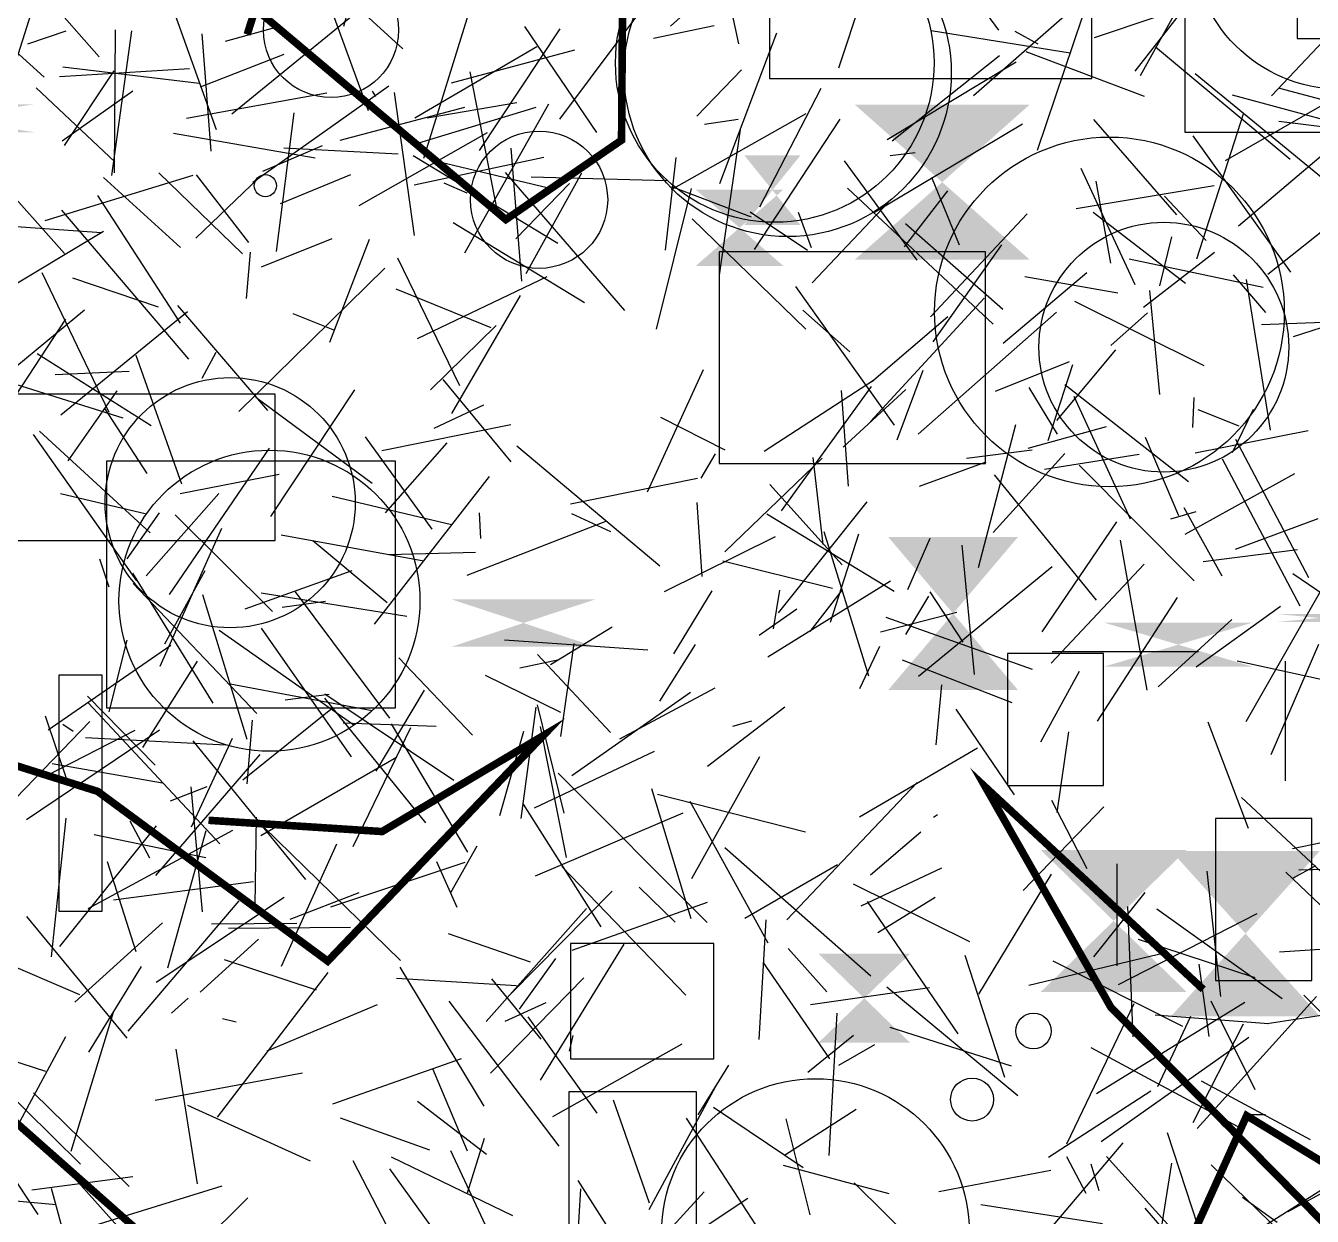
# Model space of a CAD drawing. Extents: x 39652501 to 39653363, y 39457785 to 39458687.
# Drawn here: x 39653032.5 to 39653117.5, y 39457935.8 to 39458014.5 of the extents above; entities that cross this region are included whole.
import ezdxf

# ---------------------------------------------------------------- set-up
doc = ezdxf.new("R2010")
doc.units = 0
doc.layers.get('0').update_dxf_attribs({"linetype": 'CONTINUOUS'})

msp = doc.modelspace()

# ---------------------------------------------------------------- linework, layer by layer
for p, q in [((39653089.9175, 39458023.664), (39653096.7887, 39458014.2379)), ((39653029.3962, 39458021.4354), (39653037.3279, 39458012.4846)), ((39653089.3773, 39458021.4221), (39653086.2095, 39458011.7173)), ((39653081.1833, 39458020.0249), (39653075.106, 39458014.504)), ((39653106.171, 39458011.2342), (39653111.4041, 39458020.6917)), ((39653024.243, 39458019.6787), (39653033.6792, 39458011.1269)), ((39653054.88, 39458019.6107), (39653053.4782, 39458014.4766)), ((39653078.2303, 39458019.7088), (39653079.5848, 39458013.3437)), ((39653112.1658, 39458019.6884), (39653105.8036, 39458011.5355)), ((39653057.3951, 39458013.0156), (39653052.5402, 39458017.4466)), ((39653122.2991, 39458017.801), (39653114.8411, 39458009.9068)), ((39653102.8827, 39458016.6999), (39653095.1322, 39458009.9068)), ((39653030.3647, 39458007.6208), (39653032.945, 39458015.7577)), ((39653041.9884, 39458016.2513), (39653045.0624, 39458007.6827)), ((39653046.0929, 39458008.7062), (39653055.5833, 39458016.4503)), ((39653055.1179, 39458008.8992), (39653052.4623, 39458016.2037)), ((39653067.7702, 39458008.3635), (39653073.8741, 39458016.5033)), ((39653061.836, 39458015.6273), (39653058.7733, 39458005.7676)), ((39653102.3261, 39458015.0986), (39653099.3384, 39458006.2805)), ((39653107.2481, 39458015.1202), (39653103.103, 39458013.7305)), ((39653035.1161, 39458014.1845), (39653032.5864, 39458013.3072)), ((39653038.1531, 39458004.6381), (39653039.4726, 39458014.1876)), ((39653038.3689, 39458014.2711), (39653038.3096, 39458004.8006)), ((39653049.1602, 39458014.4599), (39653045.6567, 39458013.4857)), ((39653067.7779, 39458014.3358), (39653062.4481, 39458006.2853)), ((39653065.4459, 39458014.4827), (39653070.2057, 39458007.4811)), ((39653077.9847, 39458014.5267), (39653073.9763, 39458013.7)), ((39653078.351, 39458004.1104), (39653082.1281, 39458014.0653)), ((39653092.3437, 39458014.2074), (39653101.5188, 39458012.7521)), ((39653099.4198, 39458013.3199), (39653097.887, 39458014.1621)), ((39653044.1171, 39458014.0063), (39653044.7021, 39458006.2402)), ((39653044.0185, 39458010.5003), (39653049.5622, 39458012.6495)), ((39653058.1852, 39458008.452), (39653066.2542, 39458013.155)), ((39653060.6277, 39458010.7565), (39653068.7618, 39458012.9433)), ((39653089.7584, 39458006.9202), (39653096.8627, 39458012.5727)), ((39653098.5912, 39458012.8251), (39653106.429, 39458009.8805)), ((39653116.0833, 39458005.6842), (39653107.1674, 39458013.1116)), ((39653034.7032, 39458011.1814), (39653043.2891, 39458011.6979)), ((39653034.9272, 39458011.8129), (39653043.9392, 39458010.746)), ((39653038.2857, 39458011.5483), (39653035.011, 39458006.6224)), ((39653063.6993, 39458002.0422), (39653061.8488, 39458011.4892)), ((39653076.8341, 39458008.5624), (39653079.7867, 39458011.6178)), ((39653097.952, 39458012.1297), (39653089.4203, 39458006.9815)), ((39653119.3871, 39458003.4819), (39653109.7933, 39458011.3426)), ((39653038.3496, 39458005.541), (39653033.156, 39458010.4298)), ((39653034.8618, 39458006.9341), (39653039.5432, 39458010.2219)), ((39653052.3779, 39458010.0856), (39653043.0954, 39458008.4081)), ((39653047.4737, 39458004.1875), (39653056.4645, 39458010.5617)), ((39653055.613, 39458009.848), (39653055.4035, 39458010.2137)), ((39653056.8323, 39458010.1272), (39653058.1419, 39458000.6708)), ((39653085.0325, 39458010.3737), (39653080.9794, 39458002.5435)), ((39653111.7914, 39458005.6216), (39653119.9184, 39458010.2807)), ((39653112.2297, 39458009.9607), (39653122.1797, 39458007.2925)), ((39653115.3638, 39458010.3964), (39653119.5429, 39458009.2826)), ((39653053.2449, 39458006.9577), (39653061.5034, 39458009.1452)), ((39653058.1684, 39458006.704), (39653066.2123, 39458009.1605)), ((39653058.997, 39458008.4389), (39653064.9266, 39458009.4589)), ((39653067.0377, 39458009.3533), (39653061.4695, 39457999.5035)), ((39653035.0372, 39457999.4741), (39653026.814, 39458008.6731)), ((39653050.1964, 39458008.7858), (39653049.0125, 39457999.6087)), ((39653075.1712, 39458003.7136), (39653084.0683, 39458008.7265)), ((39653079.5756, 39458008.3407), (39653077.3542, 39458007.9954)), ((39653086.3028, 39458008.3642), (39653080.6205, 39457999.7381)), ((39653103.0759, 39458008.3241), (39653108.5618, 39458002.0289)), ((39653112.9828, 39458008.7444), (39653109.888, 39457999.1105)), ((39653125.1675, 39458006.9885), (39653115.3253, 39458008.206)), ((39653051.6017, 39458005.7865), (39653042.2281, 39458007.4124)), ((39653054.5013, 39458002.6495), (39653062.9912, 39458007.4758)), ((39653079.7025, 39458007.6712), (39653078.3214, 39457998.0516)), ((39653098.3826, 39458008.0161), (39653088.595, 39458002.1776)), ((39653116.1092, 39457998.2471), (39653109.652, 39458007.2513)), ((39653052.065, 39458006.5926), (39653048.1133, 39458004.9042)), ((39653057.1005, 39458006.0346), (39653049.5191, 39458006.4351)), ((39653065.2613, 39457997.6431), (39653064.572, 39458006.4303)), ((39653112.6517, 39458001.2984), (39653119.4071, 39458007.0133)), ((39653058.0814, 39458005.9557), (39653067.652, 39458000.1586)), ((39653066.7316, 39458005.8154), (39653058.1504, 39458003.9873)), ((39653067.4049, 39458003.7141), (39653059.2761, 39458005.6462)), ((39653075.4524, 39458005.8237), (39653074.7382, 39457999.6952)), ((39653091.4036, 39457999.0431), (39653086.603, 39458005.608)), ((39653091.269, 39458006.1419), (39653089.6248, 39458005.9381)), ((39653046.8037, 39457999.4453), (39653041.2606, 39458004.8041)), ((39653047.2089, 39458000.1966), (39653043.7528, 39458004.6819)), ((39653072.0832, 39457995.7061), (39653064.1786, 39458004.8392)), ((39653065.5444, 39457998.146), (39653069.2447, 39458004.8025)), ((39653105.8279, 39457997.4018), (39653102.26, 39458005.1001)), ((39653033.753, 39458001.6652), (39653043.5322, 39458004.648)), ((39653042.704, 39457999.8717), (39653037.6058, 39458004.503)), ((39653043.7008, 39458000.4842), (39653047.8947, 39458004.494)), ((39653053.9452, 39458004.6769), (39653049.2811, 39458002.755)), ((39653060.1038, 39458004.1536), (39653061.6282, 39458003.478)), ((39653068.4224, 39458004.1002), (39653064.8687, 39458000.4554)), ((39653065.8876, 39458004.5373), (39653074.851, 39458004.2932)), ((39653075.1573, 39458003.8952), (39653080.4276, 39458001.896)), ((39653092.349, 39458004.5165), (39653094.1871, 39458000.04)), ((39653101.9118, 39458002.4495), (39653111.0463, 39458003.9713)), ((39653103.2335, 39458004.2603), (39653104.1864, 39457998.8428)), ((39653042.6978, 39457994.8641), (39653037.2323, 39458003.303)), ((39653076.4631, 39458003.7743), (39653074.1553, 39457994.4831)), ((39653086.8007, 39458003.8015), (39653096.425, 39457994.8113)), ((39653090.5808, 39457999.9271), (39653093.4347, 39458003.6207)), ((39653110.5269, 39458000.3288), (39653107.7729, 39458003.2627)), ((39653034.8339, 39458002.3366), (39653043.2365, 39457992.4937)), ((39653084.1535, 39457999.6742), (39653080.3704, 39458002.211)), ((39653083.5493, 39458002.1994), (39653084.3898, 39457999.8662)), ((39653089.4941, 39458002.8375), (39653084.4658, 39457997.548)), ((39653109.1456, 39457997.4983), (39653103.0392, 39458002.1952)), ((39653114.6035, 39457998.1076), (39653120.0375, 39458002.4366)), ((39653027.7016, 39458001.5619), (39653037.478, 39458000.8731)), ((39653069.4052, 39457996.2131), (39653060.7228, 39458001.4981)), ((39653084.0444, 39457994.4671), (39653076.5368, 39458001.7585)), ((39653097.0701, 39457995.7801), (39653090.6413, 39458001.4345)), ((39653098.6864, 39458002.0916), (39653092.2899, 39457995.2838)), ((39653037.5946, 39458000.9236), (39653027.9072, 39457995.1074)), ((39653052.6946, 39458000.4426), (39653048.0326, 39457998.5842)), ((39653107.4452, 39457997.3288), (39653108.2566, 39458000.5753)), ((39653052.5745, 39457993.6262), (39653055.1906, 39458000.4147)), ((39653096.9893, 39458000.0394), (39653092.4544, 39457993.6326)), ((39653047.3031, 39457999.568), (39653047.0345, 39457996.5097)), ((39653061.1612, 39457990.7202), (39653057.0647, 39457999.1732)), ((39653105.4227, 39457999.1309), (39653114.2804, 39457997.2559)), ((39653106.3681, 39457995.9231), (39653111.0703, 39457999.5701)), ((39653033.5242, 39457998.2311), (39653037.9655, 39457988.9988)), ((39653056.1983, 39457998.5008), (39653046.5452, 39457989.0429)), ((39653066.9156, 39457997.9433), (39653058.3432, 39457993.8464)), ((39653102.6289, 39457998.1962), (39653097.097, 39457993.5251)), ((39653104.6878, 39457996.8591), (39653098.533, 39457997.9302)), ((39653112.2984, 39457998.0748), (39653114.4471, 39457995.5832)), ((39653041.2377, 39457995.9258), (39653035.5708, 39457997.8539)), ((39653056.9457, 39457997.1459), (39653063.2201, 39457994.5833)), ((39653083.3542, 39457997.3006), (39653089.8818, 39457988.1387)), ((39653107.4567, 39457990.1652), (39653106.7857, 39457997.0295)), ((39653113.1573, 39457997.7475), (39653114.7604, 39457987.8011)), ((39653065.1494, 39457996.7073), (39653060.6188, 39457988.8979)), ((39653088.3295, 39457988.3737), (39653095.8414, 39457996.5175)), ((39653101.8075, 39457996.3245), (39653110.3604, 39457992.0694)), ((39653123.7362, 39457996.3419), (39653116.268, 39457993.9764)), ((39653026.922, 39457987.9839), (39653036.3569, 39457995.7573)), ((39653043.1678, 39457995.6253), (39653034.7806, 39457988.7825)), ((39653048.4748, 39457989.0919), (39653042.5106, 39457996.0463)), ((39653050.1296, 39457995.5011), (39653052.8781, 39457994.4016)), ((39653083.843, 39457995.7222), (39653086.9621, 39457992.9825)), ((39653091.4834, 39457987.5264), (39653100.6225, 39457995.5988)), ((39653106.6363, 39457995.551), (39653104.2165, 39457993.3849)), ((39653030.5766, 39457988.2241), (39653035.1126, 39457995.1263)), ((39653063.5753, 39457994.7199), (39653059.2324, 39457990.4624)), ((39653088.3872, 39457991.0007), (39653093.4323, 39457995.3101)), ((39653123.9308, 39457995.1317), (39653114.1798, 39457994.7647)), ((39653040.7657, 39457988.0907), (39653033.2257, 39457992.8531)), ((39653045.0326, 39457992.9264), (39653044.107, 39457991.2208)), ((39653104.5321, 39457993.1147), (39653100.6297, 39457988.4356)), ((39653042.7795, 39457984.2204), (39653039.7673, 39457992.7309)), ((39653101.4518, 39457992.3197), (39653096.5703, 39457990.3472)), ((39653101.6801, 39457992.1251), (39653100.0533, 39457987.0908)), ((39653039.2989, 39457991.6776), (39653034.4137, 39457991.4499)), ((39653060.0356, 39457991.1444), (39653064.5495, 39457985.7057)), ((39653073.5746, 39457983.7173), (39653077.2745, 39457991.8001)), ((39653088.5944, 39457991.1244), (39653081.2968, 39457986.3805)), ((39653091.7794, 39457991.7517), (39653090.0753, 39457987.1418)), ((39653038.9124, 39457988.5867), (39653031.4535, 39457990.9364)), ((39653035.2583, 39457985.7744), (39653038.5, 39457990.3888)), ((39653048.6738, 39457982.0948), (39653054.2301, 39457990.4629)), ((39653082.4319, 39457982.4606), (39653088.3811, 39457990.6823)), ((39653086.8713, 39457984.1075), (39653086.4137, 39457990.4213)), ((39653086.5267, 39457986.6727), (39653090.6572, 39457990.4833)), ((39653098.7854, 39457990.6238), (39653100.6689, 39457987.5276)), ((39653109.357, 39457984.3943), (39653101.1735, 39457990.7929)), ((39653047.6779, 39457989.9799), (39653055.3648, 39457984.2998)), ((39653059.481, 39457987.9357), (39653062.7585, 39457989.4828)), ((39653105.5063, 39457981.9192), (39653101.7928, 39457990.0199)), ((39653109.7045, 39457989.9595), (39653109.6127, 39457987.979)), ((39653040.4966, 39457984.9259), (39653037.6811, 39457989.2777)), ((39653078.7095, 39457986.4817), (39653074.4497, 39457988.6318)), ((39653109.9684, 39457989.1733), (39653112.6696, 39457988.0814)), ((39653112.2691, 39457986.3117), (39653113.6583, 39457989.1888)), ((39653040.6989, 39457981.0069), (39653033.3728, 39457987.7302)), ((39653064.5318, 39457988.1608), (39653056.0056, 39457986.4262)), ((39653097.9217, 39457988.1485), (39653095.439, 39457978.7086)), ((39653103.916, 39457988.0134), (39653098.7296, 39457986.5796)), ((39653109.7886, 39457986.2979), (39653117.2592, 39457987.7832)), ((39653039.8064, 39457977.8382), (39653032.9756, 39457987.5233)), ((39653059.3406, 39457981.254), (39653054.9275, 39457987.3502)), ((39653060.3042, 39457986.9599), (39653056.2415, 39457982.3251)), ((39653108.713, 39457982.1365), (39653106.5046, 39457987.3096)), ((39653117.306, 39457978.0372), (39653112.4706, 39457987.1839)), ((39653041.9735, 39457976.9311), (39653048.5905, 39457986.6036)), ((39653064.9417, 39457986.754), (39653074.3891, 39457978.8378)), ((39653077.1153, 39457984.629), (39653078.0743, 39457986.2331)), ((39653084.5173, 39457985.9964), (39653085.1796, 39457980.2505)), ((39653099.0214, 39457986.4802), (39653094.6754, 39457985.9186)), ((39653101.1784, 39457986.2606), (39653096.424, 39457981.0257)), ((39653099.8331, 39457985.227), (39653106.0916, 39457986.2057)), ((39653085.1344, 39457985.9534), (39653078.6839, 39457979.7494)), ((39653091.5598, 39457984.0932), (39653095.9766, 39457985.7052)), ((39653109.729, 39457977.8372), (39653102.1278, 39457985.4862)), ((39653116.7249, 39457976.1565), (39653111.5987, 39457985.882)), ((39653042.6853, 39457983.6088), (39653049.2292, 39457984.8863)), ((39653055.5293, 39457974.9726), (39653063.1263, 39457984.7429)), ((39653068.4877, 39457982.9355), (39653076.8824, 39457984.6261)), ((39653096.5039, 39457984.8531), (39653103.2455, 39457976.5554)), ((39653116.3673, 39457984.9206), (39653109.1125, 39457980.9078)), ((39653040.4586, 39457982.256), (39653034.7644, 39457983.5932)), ((39653040.4216, 39457978.1624), (39653045.2209, 39457983.6019)), ((39653086.4571, 39457978.8994), (39653081.6594, 39457984.2131)), ((39653060.6248, 39457981.5432), (39653052.722, 39457983.409)), ((39653076.838, 39457983.0247), (39653077.1788, 39457978.1217)), ((39653088.0912, 39457983.0548), (39653082.2106, 39457975.7166)), ((39653109.0413, 39457982.6922), (39653111.5591, 39457978.1754)), ((39653041.2958, 39457982.3388), (39653039.1445, 39457979.2827)), ((39653048.7781, 39457975.8182), (39653042.3529, 39457982.1965)), ((39653070.8639, 39457981.785), (39653061.6208, 39457978.197)), ((39653062.5516, 39457980.6451), (39653062.4722, 39457982.3354)), ((39653068.543, 39457982.3009), (39653071.1306, 39457981.0929)), ((39653089.8819, 39457977.1292), (39653081.4753, 39457982.2396)), ((39653104.5917, 39457981.7327), (39653099.6603, 39457974.4634)), ((39653109.8415, 39457982.4018), (39653108.1646, 39457981.9242)), ((39653117.9024, 39457981.9412), (39653112.4401, 39457979.915)), ((39653041.3554, 39457972.197), (39653045.4314, 39457981.3273)), ((39653058.7802, 39457979.1468), (39653049.3593, 39457980.8666)), ((39653088.2099, 39457971.5441), (39653085.2637, 39457981.0684)), ((39653085.6717, 39457975.1042), (39653087.5553, 39457980.9544)), ((39653056.3531, 39457976.3853), (39653051.4367, 39457980.4739)), ((39653082.0123, 39457980.7425), (39653074.6771, 39457977.1022)), ((39653090.7903, 39457977.2688), (39653092.2596, 39457980.6635)), ((39653094.3594, 39457980.2059), (39653095.1682, 39457971.6463)), ((39653104.8253, 39457980.5284), (39653106.6057, 39457970.6127)), ((39653037.9709, 39457977.4183), (39653037.3623, 39457979.2775)), ((39653056.4728, 39457979.573), (39653062.195, 39457979.7378)), ((39653110.3197, 39457979.1222), (39653116.5513, 39457979.9062)), ((39653039.518, 39457978.345), (39653044.8406, 39457969.7454)), ((39653041.6659, 39457973.6686), (39653044.3271, 39457978.5222)), ((39653054.0303, 39457978.5086), (39653046.9437, 39457975.9664)), ((39653078.5595, 39457979.1554), (39653085.8109, 39457977.3643)), ((39653091.5021, 39457971.5449), (39653100.3353, 39457978.7779)), ((39653106.4181, 39457978.9359), (39653100.2679, 39457972.3956)), ((39653116.2395, 39457978.3326), (39653123.978, 39457973.0405)), ((39653039.567, 39457977.6636), (39653047.7405, 39457969.0796)), ((39653081.5278, 39457972.8137), (39653089.6356, 39457977.8362)), ((39653113.1544, 39457968.5342), (39653118.7206, 39457978.2668)), ((39653044.1617, 39457976.9459), (39653047.0801, 39457967.3739)), ((39653048.0379, 39457977.0364), (39653057.6558, 39457975.4988)), ((39653050.2714, 39457977.1041), (39653056.5273, 39457968.7628)), ((39653075.3255, 39457973.0087), (39653077.8509, 39457977.1846)), ((39653081.9013, 39457974.6624), (39653082.3282, 39457977.2125)), ((39653086.4527, 39457977.2452), (39653084.314, 39457974.4839)), ((39653092.1562, 39457976.8357), (39653090.6394, 39457974.2849)), ((39653094.4579, 39457973.7905), (39653092.2576, 39457977.1023)), ((39653108.6049, 39457976.7458), (39653103.3006, 39457968.5671)), ((39653049.4259, 39457976.1015), (39653052.2836, 39457976.5035)), ((39653080.9554, 39457974.2415), (39653083.4546, 39457975.9928)), ((39653115.4263, 39457976.1407), (39653109.8487, 39457972.1377)), ((39653094.0321, 39457975.7461), (39653088.9743, 39457974.44)), ((39653099.0324, 39457971.9674), (39653089.352, 39457975.4167)), ((39653112.223, 39457975.2809), (39653107.3402, 39457970.8335)), ((39653045.2455, 39457974.5862), (39653054.1605, 39457968.3163)), ((39653054.0038, 39457966.1948), (39653048.0435, 39457974.7023)), ((39653071.2513, 39457974.7709), (39653067.1601, 39457972.286)), ((39653033.9424, 39457967.9801), (39653042.0614, 39457973.5762)), ((39653039.1451, 39457973.9242), (39653037.9501, 39457969.1905)), ((39653073.5904, 39457973.2473), (39653064.1239, 39457973.9161)), ((39653068.705, 39457973.6906), (39653067.8191, 39457967.5518)), ((39653074.3873, 39457969.8789), (39653076.7572, 39457973.629)), ((39653088.9269, 39457973.4916), (39653087.5959, 39457970.7063)), ((39653114.8087, 39457966.3541), (39653117.9792, 39457973.6492)), ((39653043.7888, 39457972.525), (39653040.1896, 39457966.8189)), ((39653057.1384, 39457972.7396), (39653062.0031, 39457967.6316)), ((39653067.7365, 39457972.6231), (39653065.1264, 39457972.0768)), ((39653071.1383, 39457967.8178), (39653066.2958, 39457972.9593)), ((39653090.425, 39457972.6195), (39653097.6616, 39457969.8064)), ((39653100.3378, 39457973.1785), (39653110.0212, 39457973.1656)), ((39653120.4218, 39457970.7995), (39653112.5661, 39457972.5301)), ((39653115.7723, 39457964.619), (39653115.7553, 39457972.5231)), ((39653062.8328, 39457971.5938), (39653067.8354, 39457969.1527)), ((39653102.1305, 39457971.8464), (39653099.5702, 39457967.1762)), ((39653045.9914, 39457971.0263), (39653055.3784, 39457969.258)), ((39653071.7444, 39457967.4057), (39653078.048, 39457970.758)), ((39653092.6753, 39457966.9942), (39653093.0372, 39457970.9639)), ((39653036.5411, 39457970.2168), (39653041.0182, 39457965.6636)), ((39653049.6268, 39457969.9774), (39653052.5184, 39457970.3571)), ((39653058.9292, 39457961.8533), (39653052.2426, 39457970.0873)), ((39653052.2481, 39457970.3803), (39653060.7817, 39457964.6662)), ((39653058.8119, 39457970.6083), (39653055.6211, 39457965.267)), ((39653076.4232, 39457970.4674), (39653068.572, 39457964.9575)), ((39653045.2936, 39457960.4465), (39653036.6115, 39457969.7552)), ((39653046.8234, 39457964.6777), (39653052.7583, 39457969.4409)), ((39653066.2009, 39457969.4934), (39653065.2025, 39457962.1304)), ((39653068.0753, 39457962.4782), (39653066.3116, 39457969.6362)), ((39653082.6491, 39457969.4952), (39653077.5489, 39457965.5576)), ((39653097.8549, 39457963.7023), (39653093.9979, 39457969.3501)), ((39653030.5506, 39457962.1766), (39653036.7079, 39457968.5322)), ((39653035.2924, 39457964.3752), (39653033.7725, 39457968.8963)), ((39653034.9079, 39457968.3582), (39653035.6092, 39457967.904)), ((39653047.4391, 39457968.6307), (39653047.0873, 39457964.425)), ((39653059.5972, 39457968.2028), (39653053.4437, 39457968.4416)), ((39653054.1192, 39457960.2872), (39653057.9186, 39457968.1361)), ((39653056.6222, 39457968.3886), (39653061.6746, 39457959.8978)), ((39653068.2205, 39457959.5609), (39653066.4961, 39457968.2016)), ((39653080.4527, 39457968.5605), (39653079.1958, 39457968.2175)), ((39653110.635, 39457968.5144), (39653113.2879, 39457961.5002)), ((39653032.5058, 39457962.0637), (39653041.3106, 39457967.9914)), ((39653033.8607, 39457964.982), (39653039.7072, 39457967.9631)), ((39653036.406, 39457967.4861), (39653045.6749, 39457967.004)), ((39653046.1207, 39457967.4175), (39653043.4068, 39457961.5558)), ((39653050.9812, 39457958.1054), (39653043.5246, 39457967.2718)), ((39653063.8099, 39457962.3279), (39653065.3997, 39457967.9011)), ((39653100.6727, 39457962.5278), (39653101.432, 39457967.8677)), ((39653074.0086, 39457966.5595), (39653066.0895, 39457962.8133)), ((39653095.4037, 39457966.7705), (39653087.5934, 39457962.2211)), ((39653034.2202, 39457965.7721), (39653041.5028, 39457964.4922)), ((39653047.9509, 39457966.3668), (39653041.0451, 39457958.3623)), ((39653048.0115, 39457961.002), (39653056.9867, 39457966.1843)), ((39653080.978, 39457966.2068), (39653076.4795, 39457958.1302)), ((39653077.5224, 39457955.2491), (39653067.6743, 39457965.1273)), ((39653044.4491, 39457964.2209), (39653042.0226, 39457963.2734)), ((39653044.1612, 39457955.9548), (39653043.4082, 39457964.2327)), ((39653076.4756, 39457955.5016), (39653073.8559, 39457964.092)), ((39653091.4026, 39457964.502), (39653082.797, 39457955.4266)), ((39653065.345, 39457963.0691), (39653070.4963, 39457954.9587)), ((39653074.2311, 39457963.7459), (39653084.0264, 39457961.2457)), ((39653081.549, 39457953.8929), (39653076.4095, 39457963.2569)), ((39653100.2983, 39457963.343), (39653102.6224, 39457958.8148)), ((39653112.8559, 39457963.5277), (39653120.4377, 39457956.4316)), ((39653047.6265, 39457956.3956), (39653047.7146, 39457962.2191)), ((39653075.9065, 39457962.4877), (39653066.1598, 39457958.3182)), ((39653092.7579, 39457962.3677), (39653092.4831, 39457962.1861)), ((39653103.7617, 39457962.9107), (39653098.4134, 39457957.3641)), ((39653034.1572, 39457952.9933), (39653035.1428, 39457962.1425)), ((39653041.0795, 39457961.6361), (39653034.686, 39457953.6632)), ((39653036.6016, 39457956.1709), (39653046.1658, 39457961.3678)), ((39653039.344, 39457961.9665), (39653040.6443, 39457959.5397)), ((39653041.8495, 39457952.2465), (39653044.3859, 39457961.3411)), ((39653048.1903, 39457961.5807), (39653057.255, 39457952.7387)), ((39653116.2308, 39457960.1421), (39653122.2114, 39457961.3801)), ((39653044.3828, 39457959.5257), (39653036.9971, 39457961.0392)), ((39653091.6535, 39457961.2334), (39653088.3301, 39457958.375)), ((39653053.008, 39457960.438), (39653049.3589, 39457952.3541)), ((39653060.5638, 39457957.2358), (39653062.3144, 39457960.328)), ((39653078.6912, 39457960.2057), (39653088.3375, 39457951.7355)), ((39653039.766, 39457953.3042), (39653037.8717, 39457959.2605)), ((39653052.6336, 39457956.2925), (39653061.5241, 39457959.234)), ((39653059.6309, 39457959.2971), (39653060.9645, 39457956.2623)), ((39653067.9119, 39457958.9623), (39653076.1157, 39457950.4438)), ((39653080.0144, 39457955.5402), (39653086.1404, 39457959.088)), ((39653087.7114, 39457956.3558), (39653093.0437, 39457958.871)), ((39653104.635, 39457952.3887), (39653104.6318, 39457959.1329)), ((39653117.7433, 39457958.9967), (39653116.2326, 39457958.1657)), ((39653116.6538, 39457958.7373), (39653123.6062, 39457958.9121)), ((39653047.5145, 39457957.9401), (39653038.274, 39457956.7203)), ((39653095.4758, 39457950.5216), (39653100.2953, 39457958.4468)), ((39653111.4833, 39457950.3638), (39653110.5755, 39457958.6375)), ((39653125.6519, 39457949.1885), (39653115.7829, 39457958.58)), ((39653054.4859, 39457957.2202), (39653049.923, 39457955.4574)), ((39653064.5404, 39457950.5438), (39653071.2386, 39457957.3292)), ((39653073.0166, 39457957.5881), (39653075.4104, 39457955.2719)), ((39653094.8928, 39457953.9688), (39653087.1895, 39457957.7921)), ((39653103.0994, 39457952.9794), (39653106.4768, 39457957.237)), ((39653046.56, 39457956.691), (39653039.222, 39457948.0757)), ((39653041.0882, 39457951.3027), (39653049.5577, 39457956.9365)), ((39653068.5968, 39457953.4179), (39653077.5395, 39457956.6074)), ((39653088.106, 39457956.6461), (39653094.0985, 39457947.9037)), ((39653088.8116, 39457954.5958), (39653092.5949, 39457956.936)), ((39653105.3222, 39457956.3067), (39653105.6798, 39457947.7064)), ((39653039.1724, 39457947.6093), (39653032.5344, 39457955.6429)), ((39653069.5499, 39457956.1825), (39653062.9035, 39457948.7036)), ((39653081.411, 39457955.4334), (39653080.9465, 39457947.5175)), ((39653113.8768, 39457955.8302), (39653104.6958, 39457951.1253)), ((39653115.5555, 39457950.2089), (39653107.2636, 39457956.1327)), ((39653041.4962, 39457955.2237), (39653035.7074, 39457949.9952)), ((39653044.7433, 39457955.1716), (39653050.3971, 39457955.211)), ((39653045.8746, 39457954.8862), (39653053.9457, 39457954.9561)), ((39653065.8477, 39457952.6279), (39653060.4232, 39457954.5152)), ((39653044.0007, 39457950.648), (39653047.8446, 39457954.1539)), ((39653066.5119, 39457944.8297), (39653072.0306, 39457953.8269)), ((39653113.7561, 39457951.5859), (39653106.0517, 39457954.1344)), ((39653120.8298, 39457953.6377), (39653115.3587, 39457953.3027)), ((39653036.047, 39457950.4819), (39653029.8621, 39457953.1113)), ((39653051.6949, 39457950.7741), (39653045.603, 39457952.7896)), ((39653065.1171, 39457949.53), (39653067.5087, 39457952.885)), ((39653082.8755, 39457953.5456), (39653085.441, 39457950.6622)), ((39653097.206, 39457945.0001), (39653094.5931, 39457953.0805)), ((39653098.7844, 39457951.122), (39653107.8377, 39457953.2789)), ((39653040.0957, 39457952.3444), (39653036.6142, 39457946.6747)), ((39653052.4356, 39457951.9444), (39653045.1275, 39457942.3761)), ((39653062.7741, 39457943.1069), (39653057.2327, 39457952.2966)), ((39653085.628, 39457946.2521), (39653081.2228, 39457952.6389)), ((39653108.9677, 39457948.3696), (39653100.4046, 39457952.6946)), ((39653110.7244, 39457947.7209), (39653110.0649, 39457952.4913)), ((39653064.9143, 39457951.0605), (39653056.9897, 39457951.5438)), ((39653063.1913, 39457945.2839), (39653069.3629, 39457951.6014)), ((39653066.5431, 39457947.5445), (39653063.2843, 39457951.5238)), ((39653043.1976, 39457950.2489), (39653042.0942, 39457949.2579)), ((39653092.2268, 39457950.9409), (39653084.3465, 39457949.8107)), ((39653098.076, 39457943.8018), (39653089.4023, 39457950.9817)), ((39653109.9251, 39457941.6269), (39653117.8074, 39457950.3685)), ((39653124.6921, 39457942.7483), (39653116.987, 39457950.4457)), ((39653048.4301, 39457946.7815), (39653055.7293, 39457949.8355)), ((39653060.4326, 39457950.0502), (39653067.7202, 39457940.4584)), ((39653064.1602, 39457948.7399), (39653066.8829, 39457949.9652)), ((39653101.3004, 39457940.6228), (39653105.7603, 39457949.9086)), ((39653103.257, 39457943.955), (39653113.0762, 39457949.9835)), ((39653113.7494, 39457944.1898), (39653110.8509, 39457950.0457)), ((39653123.2002, 39457949.8681), (39653114.5511, 39457948.5624)), ((39653038.2545, 39457949.3055), (39653035.4548, 39457940.1177)), ((39653045.4839, 39457948.9009), (39653046.3837, 39457948.6965)), ((39653070.2506, 39457942.6484), (39653065.6892, 39457949.0169)), ((39653086.1057, 39457949.2651), (39653085.5761, 39457939.8499)), ((39653114.6356, 39457948.5517), (39653107.1561, 39457949.1367)), ((39653109.4772, 39457949.045), (39653107.3012, 39457944.3902)), ((39653109.6502, 39457942.0439), (39653112.9983, 39457948.566)), ((39653033.7813, 39457945.4027), (39653024.5948, 39457948.4066)), ((39653029.8398, 39457937.953), (39653035.1105, 39457947.724)), ((39653068.6328, 39457947.7738), (39653068.403, 39457946.7539)), ((39653087.2044, 39457947.7804), (39653084.183, 39457945.3497)), ((39653089.5911, 39457948.331), (39653097.6151, 39457945.7825)), ((39653027.8683, 39457947.3876), (39653036.0873, 39457939.2768)), ((39653043.8137, 39457937.9879), (39653042.406, 39457946.8783)), ((39653067.3232, 39457942.4281), (39653075.8757, 39457947.2422)), ((39653088.5842, 39457947.1658), (39653086.2036, 39457945.8015)), ((39653112.8732, 39457941.6207), (39653102.9246, 39457946.9614)), ((39653103.5723, 39457940.7883), (39653113.3506, 39457947.6786)), ((39653106.382, 39457947.375), (39653111.7153, 39457941.7443)), ((39653052.7667, 39457943.2682), (39653061.2765, 39457946.2545)), ((39653050.7625, 39457945.3027), (39653041.0302, 39457943.478)), ((39653061.6793, 39457940.1367), (39653059.3749, 39457945.5868)), ((39653078.9354, 39457945.8205), (39653076.9009, 39457942.5447)), ((39653073.6865, 39457936.2867), (39653078.232, 39457944.6762)), ((39653117.416, 39457940.895), (39653110.2194, 39457944.7744)), ((39653032.9705, 39457943.992), (39653039.2956, 39457937.796)), ((39653073.7038, 39457936.7027), (39653071.3324, 39457943.5089)), ((39653106.8602, 39457944.0955), (39653100.1019, 39457939.7262)), ((39653043.1697, 39457943.1711), (39653051.275, 39457939.4959)), ((39653062.9207, 39457939.9141), (39653058.3614, 39457943.4272)), ((39653083.867, 39457939.0456), (39653077.9356, 39457943.0287)), ((39653087.3664, 39457942.8906), (39653082.6405, 39457939.8591)), ((39653053.2651, 39457942.3343), (39653059.1647, 39457940.2332)), ((39653076.129, 39457942.3117), (39653082.5085, 39457932.515)), ((39653082.7202, 39457942.2684), (39653084.3145, 39457935.9217)), ((39653114.4333, 39457942.5495), (39653113.414, 39457942.5496)), ((39653061.6677, 39457937.379), (39653062.7954, 39457940.9979)), ((39653110.4533, 39457933.7618), (39653107.9545, 39457941.3442)), ((39653125.3621, 39457941.2896), (39653115.9094, 39457936.1192)), ((39653033.2853, 39457935.9563), (39653030.23, 39457940.5686)), ((39653060.5426, 39457940.1917), (39653065.1076, 39457930.4192)), ((39653105.0079, 39457940.6874), (39653097.1904, 39457931.4691)), ((39653054.098, 39457939.5227), (39653058.943, 39457930.1767)), ((39653064.6822, 39457935.8673), (39653056.6567, 39457939.7409)), ((39653082.5414, 39457939.2094), (39653089.5337, 39457937.3336)), ((39653101.2788, 39457939.7927), (39653102.5708, 39457937.3635)), ((39653103.4531, 39457937.5087), (39653102.9071, 39457939.2697)), ((39653103.9347, 39457939.7875), (39653109.7785, 39457933.3212)), ((39653108.2228, 39457939.3442), (39653107.2532, 39457933.2947)), ((39653116.2769, 39457933.9679), (39653110.8405, 39457939.2305)), ((39653120.8077, 39457939.2575), (39653112.0351, 39457933.7174)), ((39653032.8677, 39457937.5916), (39653039.554, 39457938.4592)), ((39653056.5165, 39457938.9757), (39653062.1746, 39457931.1109)), ((39653100.2383, 39457938.8519), (39653092.8443, 39457937.444)), ((39653036.5492, 39457928.971), (39653034.1675, 39457937.6612)), ((39653035.7211, 39457938.3058), (39653041.0747, 39457932.3692)), ((39653035.8365, 39457934.8786), (39653045.4623, 39457937.8366)), ((39653069.1404, 39457937.6549), (39653068.7338, 39457930.8778)), ((39653073.427, 39457931.2861), (39653068.9827, 39457938.202)), ((39653087.2424, 39457938.0487), (39653094.5367, 39457930.866)), ((39653034.4768, 39457936.5987), (39653025.687, 39457937.3648)), ((39653041.1872, 39457931.1537), (39653047.1425, 39457937.0625)), ((39653077.3234, 39457937.4428), (39653070.8289, 39457930.3742)), ((39653080.2152, 39457937.0145), (39653073.8121, 39457932.7733)), ((39653115.2239, 39457935.4137), (39653112.9301, 39457937.0794)), ((39653103.6593, 39457935.3357), (39653095.6295, 39457936.5963)), ((39653106.4526, 39457936.3622), (39653112.4981, 39457929.4721))]:
    msp.add_line(p, q)
at = {"const_width": 0.5}
for points in [[(39653047.1085, 39458013.9587), (39653052.3387, 39458030.4682), (39653066.6828, 39458046.1312), (39653078.3302, 39458056.2021), (39653076.9059, 39458054.8672), (39653089.5442, 39458073.5809), (39653073.5627, 39458054.3779), (39653093.1762, 39458057.0655)], [(39653071.9848, 39458023.3676), (39653071.861, 39458006.9682), (39653064.2094, 39458001.7205), (39653046.4317, 39458016.6756), (39653028.1799, 39458030.6794), (39653036.256, 39458039.7328), (39653030.468, 39458047.8415), (39653018.5556, 39458044.0162)], [(39653040.8423, 39457934.044), (39653024.5353, 39457948.4822), (39653014.4408, 39457966.4004), (39653006.2833, 39457971.8988), (39653014.7471, 39457985.4259), (39653000.6646, 39457993.5114), (39653001.7428, 39457985.2316), (39653020.4526, 39457977.2331)], [(39653044.552, 39457962.0104), (39653056.0293, 39457961.2668), (39653066.6846, 39457967.6071), (39653052.4345, 39457952.6984), (39653037.2232, 39457963.9187), (39653022.15, 39457968.6803), (39653007.7549, 39457985.5355), (39652989.1016, 39457982.0923)], [(39653095.7731, 39457924.5182), (39653103.242, 39457920.2878), (39653122.7292, 39457932.4501), (39653137.14, 39457947.269), (39653121.3602, 39457932.2918), (39653104.2149, 39457949.6533), (39653095.9316, 39457964.1937), (39653110.3221, 39457950.8325)], [(39653145.1507, 39457907.2859), (39653150.1099, 39457913.0963), (39653132.167, 39457930.8944), (39653113.197, 39457942.4843), (39653107.4876, 39457929.8312), (39653091.0807, 39457912.3151), (39653084.1704, 39457915.7144), (39653091.8832, 39457896.8346)]]:
    msp.add_lwpolyline(points, dxfattribs=at)
for centre, radius in [((39653119.3972, 39458020.1569), 9.8104), ((39653081.996, 39458012.0772), 10.536), ((39653082.8452, 39458011.4154), 10.8182), ((39653052.6499, 39458014.2499), 4.4694), ((39653066.4052, 39458003.0322), 4.5391), ((39653104.1246, 39457995.6128), 11.5595), ((39653048.3109, 39458003.9602), 0.7317), ((39653107.7196, 39457993.2831), 8.2575), ((39653045.9823, 39457983.0017), 8.2681), ((39653048.5796, 39457976.5226), 9.9523), ((39653099.1006, 39457948.0817), 1.173), ((39653084.6898, 39457934.7511), 10.1755), ((39653095.0399, 39457943.5533), 1.4216)]:
    msp.add_circle(centre, radius)
for points in [[(39653020.9724, 39458007.4863), (39653033.0828, 39458007.4863), (39653033.0828, 39458009.3481), (39653020.9724, 39458009.3481)], [(39653087.2962, 39457999.0778), (39653098.8404, 39457999.0778), (39653098.8404, 39458009.3084), (39653087.2962, 39458009.3084)], [(39653079.9726, 39458001.3511), (39653083.7008, 39458001.3511), (39653083.7008, 39458005.9765), (39653079.9726, 39458005.9765)], [(39653076.7659, 39457998.6535), (39653082.5642, 39457998.6535), (39653082.5642, 39458003.7011), (39653076.7659, 39458003.7011)], [(39653089.4907, 39457970.6156), (39653098.0804, 39457970.6156), (39653098.0804, 39457980.7422), (39653089.4907, 39457980.7422)], [(39653060.5989, 39457973.4782), (39653070.1537, 39457973.4782), (39653070.1537, 39457976.6207), (39653060.5989, 39457976.6207)], [(39653103.7814, 39457972.1691), (39653113.5674, 39457972.1691), (39653113.5674, 39457975.0702), (39653103.7814, 39457975.0702)], [(39653115.2206, 39457975.1215), (39653120.7818, 39457975.1215), (39653120.7818, 39457975.6425), (39653115.2206, 39457975.6425)], [(39653099.5822, 39457950.6705), (39653109.2188, 39457950.6705), (39653109.2188, 39457960.0471), (39653099.5822, 39457960.0471)], [(39653108.2011, 39457949.0555), (39653118.0387, 39457949.0555), (39653118.0387, 39457959.9905), (39653108.2011, 39457959.9905)], [(39653084.8854, 39457947.3092), (39653090.9399, 39457947.3092), (39653090.9399, 39457953.185), (39653084.8854, 39457953.185)]]:
    msp.add_solid(points)
for points in [[(39653109.1191, 39458007.5075), (39653126.7524, 39458007.5075), (39653126.7524, 39458021.2341), (39653109.1191, 39458021.2341)], [(39653116.5284, 39458013.6988), (39653134.8606, 39458013.6988), (39653134.8606, 39458018.1615), (39653116.5284, 39458018.1615)], [(39653081.6394, 39458011.0464), (39653102.9631, 39458011.0464), (39653102.9631, 39458017.0184), (39653081.6394, 39458017.0184)], [(39653078.3115, 39457985.5937), (39653095.9352, 39457985.5937), (39653095.9352, 39457999.5967), (39653078.3115, 39457999.5967)], [(39653029.091, 39457980.5088), (39653048.9493, 39457980.5088), (39653048.9493, 39457990.1737), (39653029.091, 39457990.1737)], [(39653037.7984, 39457969.4455, 19730366.2), (39653056.9045, 39457969.4455, 19730366.2), (39653056.9045, 39457985.7548, 19730366.2), (39653037.7984, 39457985.7548, 19730366.2)], [(39653097.3776, 39457964.318), (39653103.7282, 39457964.318), (39653103.7282, 39457973.0446), (39653097.3776, 39457973.0446)], [(39653034.6609, 39457956.0104, 19730366.2), (39653037.5185, 39457956.0104, 19730366.2), (39653037.5185, 39457971.5941, 19730366.2), (39653034.6609, 39457971.5941, 19730366.2)], [(39653111.1271, 39457951.4115), (39653117.4959, 39457951.4115), (39653117.4959, 39457962.1275), (39653111.1271, 39457962.1275)], [(39653068.4786, 39457946.2343), (39653077.9565, 39457946.2343), (39653077.9565, 39457953.8582), (39653068.4786, 39457953.8582)], [(39653068.3733, 39457926.651, 19730366.2), (39653076.8218, 39457926.651, 19730366.2), (39653076.8218, 39457944.061, 19730366.2), (39653068.3733, 39457944.061, 19730366.2)]]:
    msp.add_3dface(points)

doc.saveas('drawing.dxf')
